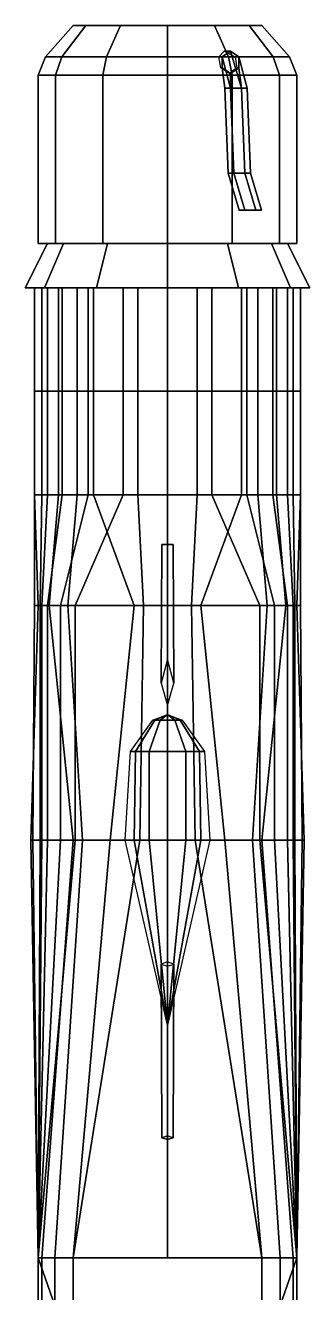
# Model space of a CAD drawing. Extents: x -0.8 to 0.8, y -7.9 to 7.3.
# Drawn here: x -0.77 to 0.77, y 0.48 to 7.34 of the extents above; entities that cross this region are included whole.
import ezdxf

# ---------------------------------------------------------------- set-up
doc = ezdxf.new("R2010")
doc.units = 0
doc.layers.get('0').update_dxf_attribs({"linetype": 'CONTINUOUS'})

msp = doc.modelspace()

# ---------------------------------------------------------------- linework, layer by layer
for points in [[(-0.4416729559300637, 7.339999999999999, 0.2149999999999999), (-0.51, 7.339999999999999, -0.04), (-0.6600000000000001, 7.169999999999999, -0.04), (-0.5715767664977295, 7.169999999999999, 0.29)], [(-0.51, 7.339999999999999, -0.04), (-0.4416729559300639, 7.339999999999999, -0.2949999999999999), (-0.5715767664977298, 7.169999999999999, -0.3699999999999992), (-0.6600000000000001, 7.169999999999999, -0.04)], [(-0.2549999999999999, 7.339999999999999, 0.4016729559300636), (-0.4416729559300637, 7.339999999999999, 0.2149999999999999), (-0.5715767664977295, 7.169999999999999, 0.29), (-0.3299999999999999, 7.169999999999999, 0.5315767664977296)], [(-0.4416729559300639, 7.339999999999999, -0.2949999999999999), (-0.2550000000000002, 7.339999999999999, -0.4816729559300637), (-0.3300000000000003, 7.169999999999999, -0.6115767664977297), (-0.5715767664977298, 7.169999999999999, -0.3699999999999992)], [(0.4416729559300637, 7.339999999999999, 0.2149999999999999), (-0.5100000000000002, 7.339999999999999, -0.04), (-0.4416729559300637, 7.339999999999999, 0.2149999999999999), (0.2550000000000001, 7.339999999999999, 0.4016729559300636)], [(0.51, 7.339999999999999, -0.04), (-0.4416729559300639, 7.339999999999999, -0.2949999999999999), (-0.5100000000000002, 7.339999999999999, -0.04), (0.4416729559300637, 7.339999999999999, 0.2149999999999999)], [(0.2550000000000001, 7.339999999999999, 0.4016729559300636), (-0.4416729559300637, 7.339999999999999, 0.2149999999999999), (-0.2550000000000001, 7.339999999999999, 0.4016729559300636), (0, 7.339999999999999, 0.4699999999999998)], [(0.4416729559300638, 7.339999999999999, -0.2949999999999999), (-0.2550000000000002, 7.339999999999999, -0.4816729559300637), (-0.4416729559300639, 7.339999999999999, -0.2949999999999999), (0.51, 7.339999999999999, -0.04)], [(0, 7.339999999999999, 0.4699999999999998), (-0.2549999999999999, 7.339999999999999, 0.4016729559300636), (-0.3299999999999999, 7.169999999999999, 0.5315767664977296), (0, 7.169999999999999, 0.6200000000000001)], [(-0.2550000000000002, 7.339999999999999, -0.4816729559300637), (-1e-16, 7.339999999999999, -0.5499999999999999), (-1e-16, 7.169999999999999, -0.7000000000000002), (-0.3300000000000003, 7.169999999999999, -0.6115767664977297)], [(0.2550000000000001, 7.339999999999999, -0.4816729559300637), (-1e-16, 7.339999999999999, -0.5499999999999999), (-0.2550000000000003, 7.339999999999999, -0.4816729559300637), (0.4416729559300638, 7.339999999999999, -0.2949999999999999)], [(0.2550000000000001, 7.339999999999999, 0.4016729559300636), (0, 7.339999999999999, 0.4699999999999998), (0, 7.169999999999999, 0.6200000000000001), (0.3300000000000001, 7.169999999999999, 0.5315767664977296)], [(-1e-16, 7.339999999999999, -0.5499999999999999), (0.2550000000000001, 7.339999999999999, -0.4816729559300637), (0.3300000000000001, 7.169999999999999, -0.6115767664977297), (-1e-16, 7.169999999999999, -0.7000000000000002)], [(0.4416729559300637, 7.339999999999999, 0.2149999999999999), (0.2550000000000001, 7.339999999999999, 0.4016729559300636), (0.3300000000000001, 7.169999999999999, 0.5315767664977296), (0.5715767664977296, 7.169999999999999, 0.29)], [(0.2550000000000001, 7.339999999999999, -0.4816729559300637), (0.4416729559300638, 7.339999999999999, -0.2949999999999999), (0.5715767664977297, 7.169999999999999, -0.3700000000000001), (0.3300000000000001, 7.169999999999999, -0.6115767664977297)], [(0.51, 7.339999999999999, -0.04), (0.4416729559300637, 7.339999999999999, 0.2149999999999999), (0.5715767664977296, 7.169999999999999, 0.29), (0.6600000000000001, 7.169999999999999, -0.04)], [(0.4416729559300638, 7.339999999999999, -0.2949999999999999), (0.51, 7.339999999999999, -0.04), (0.6600000000000001, 7.169999999999999, -0.04), (0.5715767664977297, 7.169999999999999, -0.3700000000000001)], [(-0.6062177826491069, 7.07, -0.3900000000000014), (-0.7, 7.07, -0.0400000000000009), (-0.6600000000000001, 7.169999999999999, -0.0400000000000009), (-0.5715767664977295, 7.169999999999999, -0.370000000000001)], [(-0.7, 7.07, -0.0400000000000009), (-0.6062177826491073, 7.07, 0.3099999999999987), (-0.5715767664977298, 7.169999999999999, 0.2899999999999982), (-0.6600000000000001, 7.169999999999999, -0.0400000000000009)], [(-0.3499999999999998, 7.07, -0.6462177826491083), (-0.6062177826491069, 7.07, -0.3900000000000014), (-0.5715767664977295, 7.169999999999999, -0.370000000000001), (-0.3299999999999999, 7.169999999999999, -0.6115767664977306)], [(-0.6062177826491073, 7.07, 0.3099999999999987), (-0.3500000000000003, 7.07, 0.5662177826491064), (-0.3300000000000003, 7.169999999999999, 0.5315767664977287), (-0.5715767664977298, 7.169999999999999, 0.2899999999999982)], [(0, 7.07, -0.7400000000000011), (-0.3499999999999998, 7.07, -0.6462177826491083), (-0.3299999999999999, 7.169999999999999, -0.6115767664977306), (0, 7.169999999999999, -0.7000000000000011)], [(-0.3500000000000003, 7.07, 0.5662177826491064), (-1e-16, 7.07, 0.6599999999999993), (-1e-16, 7.169999999999999, 0.6199999999999993), (-0.3300000000000003, 7.169999999999999, 0.5315767664977287)], [(0.35, 7.07, -0.6462177826491083), (0, 7.07, -0.7400000000000011), (0, 7.169999999999999, -0.7000000000000011), (0.33, 7.169999999999999, -0.6115767664977306)], [(-1e-16, 7.07, 0.6599999999999993), (0.35, 7.07, 0.5662177826491064), (0.33, 7.169999999999999, 0.5315767664977287), (-1e-16, 7.169999999999999, 0.6199999999999993)], [(0.3413397459621557, 7.2, -0.6512177826491063), (0.2963397459621539, 7.169999999999999, -0.6771985447626401), (0.2780384757729335, 7.169999999999999, -0.641576766497729), (0.3063397459621555, 7.2, -0.5905960043841967)], [(0.2963397459621539, 7.169999999999999, -0.6771985447626401), (0.2963397459621539, 7.11, -0.6771985447626401), (0.2880384757729342, 7.11, -0.658897274573417), (0.2780384757729335, 7.169999999999999, -0.641576766497729)], [(0.2963397459621539, 7.169999999999999, -0.6771985447626401), (0.3413397459621557, 7.2, -0.6512177826491063), (0.4013397459621553, 7, -0.7551408311032395), (0.3413397459621539, 7, -0.7551408311032395)], [(0.2963397459621539, 7.11, -0.6771985447626401), (0.2963397459621539, 7.169999999999999, -0.6771985447626401), (0.3413397459621539, 7, -0.7551408311032395), (0.3113397459621545, 7, -0.7031793068761738)], [(0.3863397459621556, 7.169999999999999, -0.6252370205355735), (0.3413397459621557, 7.2, -0.6512177826491063), (0.3063397459621555, 7.2, -0.5905960043841967), (0.366339745962156, 7.169999999999999, -0.5905960043841967)], [(0.6062177826491073, 7.07, -0.3900000000000006), (0.35, 7.07, -0.6462177826491083), (0.33, 7.169999999999999, -0.6115767664977306), (0.5715767664977295, 7.169999999999999, -0.370000000000001)], [(0.35, 7.07, 0.5662177826491064), (0.6062177826491073, 7.07, 0.3099999999999987), (0.5715767664977297, 7.169999999999999, 0.2899999999999991), (0.33, 7.169999999999999, 0.5315767664977287)], [(0.3413397459621557, 7.2, -0.6512177826491063), (0.3863397459621556, 7.169999999999999, -0.6252370205355735), (0.4313397459621547, 7, -0.7031793068761738), (0.4013397459621553, 7, -0.7551408311032395)], [(0.3863397459621556, 7.11, -0.6252370205355735), (0.3863397459621556, 7.169999999999999, -0.6252370205355735), (0.366339745962156, 7.169999999999999, -0.5905960043841967), (0.3763397459621567, 7.11, -0.6079165124598847)], [(0.3863397459621556, 7.169999999999999, -0.6252370205355735), (0.3863397459621556, 7.11, -0.6252370205355735), (0.4013397459621562, 7, -0.6512177826491073), (0.4313397459621547, 7, -0.7031793068761738)], [(0.7000000000000001, 7.07, -0.0400000000000009), (0.6062177826491073, 7.07, -0.3900000000000006), (0.5715767664977295, 7.169999999999999, -0.370000000000001), (0.6600000000000001, 7.169999999999999, -0.0400000000000009)], [(0.6062177826491073, 7.07, 0.3099999999999987), (0.7000000000000001, 7.07, -0.0400000000000009), (0.6600000000000001, 7.169999999999999, -0.0400000000000009), (0.5715767664977297, 7.169999999999999, 0.2899999999999991)], [(-0.6062177826491069, 7.07, 0.3100000000000005), (-0.7, 7.07, -0.04), (-0.7, 6.16, -0.04), (-0.6062177826491069, 6.16, 0.3100000000000005)], [(-0.7, 7.07, -0.04), (-0.6062177826491073, 7.07, -0.3900000000000006), (-0.6062177826491073, 6.16, -0.3899999999999997), (-0.7, 6.16, -0.04)], [(-0.3499999999999998, 7.07, 0.5662177826491073), (-0.6062177826491069, 7.07, 0.3100000000000005), (-0.6062177826491069, 6.16, 0.3100000000000005), (-0.3499999999999998, 6.16, 0.5662177826491073)], [(-0.6062177826491073, 7.07, -0.3900000000000006), (-0.3500000000000003, 7.07, -0.6462177826491075), (-0.3500000000000003, 6.16, -0.6462177826491075), (-0.6062177826491073, 6.16, -0.3899999999999997)], [(0, 7.07, 0.6600000000000003), (-0.3499999999999998, 7.07, 0.5662177826491073), (-0.3499999999999998, 6.16, 0.5662177826491073), (0, 6.16, 0.6600000000000003)], [(-0.3500000000000003, 7.07, -0.6462177826491075), (-1e-16, 7.07, -0.7400000000000003), (-1e-16, 6.16, -0.7400000000000003), (-0.3500000000000003, 6.16, -0.6462177826491075)], [(0.35, 7.07, 0.5662177826491073), (0, 7.07, 0.6600000000000003), (0, 6.16, 0.6600000000000003), (0.35, 6.16, 0.5662177826491073)], [(-1e-16, 7.07, -0.7400000000000003), (0.35, 7.07, -0.6462177826491075), (0.35, 6.16, -0.6462177826491075), (-1e-16, 6.16, -0.7400000000000003)], [(0.2963397459621539, 7.11, -0.6771985447626401), (0.3413397459621557, 7.08, -0.6512177826491063), (0.3363397459621558, 7.08, -0.6425575286112624), (0.2880384757729342, 7.11, -0.658897274573417)], [(0.3413397459621557, 7.08, -0.6512177826491063), (0.2963397459621539, 7.11, -0.6771985447626401), (0.3113397459621545, 7, -0.7031793068761738), (0.3413397459621557, 7, -0.6512177826491063)], [(0.3413397459621557, 7.08, -0.6512177826491063), (0.3863397459621556, 7.11, -0.6252370205355735), (0.3763397459621567, 7.11, -0.6079165124598847), (0.3363397459621558, 7.08, -0.6425575286112624)], [(0.3863397459621556, 7.11, -0.6252370205355735), (0.3413397459621557, 7.08, -0.6512177826491063), (0.3413397459621557, 7, -0.6512177826491063), (0.4013397459621562, 7, -0.6512177826491073)], [(0.6062177826491072, 7.07, 0.3099999999999996), (0.35, 7.07, 0.5662177826491073), (0.35, 6.16, 0.5662177826491073), (0.6062177826491072, 6.16, 0.3099999999999996)], [(0.35, 7.07, -0.6462177826491075), (0.6062177826491073, 7.07, -0.3899999999999997), (0.6062177826491073, 6.16, -0.3899999999999997), (0.35, 6.16, -0.6462177826491075)], [(0.7, 7.07, -0.04), (0.6062177826491072, 7.07, 0.3099999999999996), (0.6062177826491072, 6.16, 0.3099999999999996), (0.7, 6.16, -0.04)], [(0.6062177826491073, 7.07, -0.3899999999999997), (0.7, 7.07, -0.04), (0.7, 6.16, -0.04), (0.6062177826491073, 6.16, -0.3899999999999997)], [(0.3413397459621557, 7, -0.6512177826491063), (0.3113397459621545, 7, -0.7031793068761738), (0.3286602540378434, 6.54, -0.6931793068761741), (0.3586602540378436, 6.54, -0.6412177826491066)], [(0.3113397459621545, 7, -0.7031793068761738), (0.3413397459621539, 7, -0.7551408311032395), (0.3586602540378427, 6.54, -0.7451408311032397), (0.3286602540378434, 6.54, -0.6931793068761741)], [(0.3413397459621539, 7, -0.7551408311032395), (0.4013397459621553, 7, -0.7551408311032395), (0.4186602540378442, 6.54, -0.7451408311032397), (0.3586602540378427, 6.54, -0.7451408311032397)], [(0.4013397459621562, 7, -0.6512177826491073), (0.3413397459621557, 7, -0.6512177826491063), (0.3586602540378436, 6.54, -0.6412177826491066), (0.4186602540378442, 6.54, -0.6412177826491066)], [(0.4013397459621553, 7, -0.7551408311032395), (0.4313397459621547, 7, -0.7031793068761738), (0.4486602540378444, 6.54, -0.6931793068761732), (0.4186602540378442, 6.54, -0.7451408311032397)], [(0.4313397459621547, 7, -0.7031793068761738), (0.4013397459621562, 7, -0.6512177826491073), (0.4186602540378442, 6.54, -0.6412177826491066), (0.4486602540378444, 6.54, -0.6931793068761732)], [(0.3586602540378436, 6.54, -0.6412177826491066), (0.3286602540378434, 6.54, -0.6931793068761741), (0.3886602540378439, 6.339999999999999, -0.7971023553303054), (0.4186602540378442, 6.339999999999999, -0.7451408311032397)], [(0.3286602540378434, 6.54, -0.6931793068761741), (0.3586602540378427, 6.54, -0.7451408311032397), (0.4186602540378433, 6.339999999999999, -0.8490638795573726), (0.3886602540378439, 6.339999999999999, -0.7971023553303054)], [(0.3586602540378427, 6.54, -0.7451408311032397), (0.4186602540378442, 6.54, -0.7451408311032397), (0.4786602540378438, 6.339999999999999, -0.8490638795573726), (0.4186602540378433, 6.339999999999999, -0.8490638795573726)], [(0.4186602540378442, 6.54, -0.6412177826491066), (0.3586602540378436, 6.54, -0.6412177826491066), (0.4186602540378442, 6.339999999999999, -0.7451408311032397), (0.4786602540378447, 6.339999999999999, -0.7451408311032397)], [(0.4186602540378442, 6.54, -0.7451408311032397), (0.4486602540378444, 6.54, -0.6931793068761732), (0.508660254037844, 6.339999999999999, -0.7971023553303054), (0.4786602540378438, 6.339999999999999, -0.8490638795573726)], [(0.4486602540378444, 6.54, -0.6931793068761732), (0.4186602540378442, 6.54, -0.6412177826491066), (0.4786602540378447, 6.339999999999999, -0.7451408311032397), (0.508660254037844, 6.339999999999999, -0.7971023553303054)], [(-0.6668395609140177, 5.919999999999999, -0.5300000000000002), (-0.7700000000000001, 5.919999999999999, -0.0600000000000005), (-0.65, 6.16, -0.0300000000000003), (-0.562916512459885, 6.16, -0.3550000000000004)], [(-0.7700000000000001, 5.919999999999999, -0.0600000000000005), (-0.6668395609140181, 5.919999999999999, 0.3549999999999995), (-0.5629165124598855, 6.16, 0.294999999999999), (-0.65, 6.16, -0.0300000000000003)], [(-0.6062177826491082, 6.16, 0.3100000000000014), (-0.7000000000000011, 6.16, -0.0399999999999992), (-0.65, 6.16, -0.0300000000000003), (-0.5629165124598855, 6.16, 0.294999999999999)], [(-0.7000000000000011, 6.16, -0.0399999999999992), (-0.6062177826491082, 6.16, -0.3899999999999997), (-0.562916512459885, 6.16, -0.3550000000000004), (-0.65, 6.16, -0.0300000000000003)], [(-0.3849999999999998, 5.919999999999999, -0.6900000000000004), (-0.6668395609140177, 5.919999999999999, -0.5300000000000002), (-0.562916512459885, 6.16, -0.3550000000000004), (-0.3249999999999999, 6.16, -0.5929165124598859)], [(-0.6668395609140181, 5.919999999999999, 0.3549999999999995), (-0.3850000000000003, 5.919999999999999, 0.6368395609140176), (-0.3250000000000003, 6.16, 0.5329165124598845), (-0.5629165124598855, 6.16, 0.294999999999999)], [(-0.3500000000000014, 6.16, 0.5662177826491082), (-0.6062177826491082, 6.16, 0.3100000000000014), (-0.5629165124598855, 6.16, 0.294999999999999), (-0.3249999999999995, 6.16, 0.5329165124598854)], [(-0.6062177826491082, 6.16, -0.3899999999999997), (-0.350000000000001, 6.16, -0.6462177826491075), (-0.3249999999999999, 6.16, -0.5929165124598859), (-0.562916512459885, 6.16, -0.3550000000000004)], [(0, 5.919999999999999, -0.7999999999999999), (-0.3849999999999998, 5.919999999999999, -0.6900000000000004), (-0.3249999999999999, 6.16, -0.5929165124598859), (0, 6.16, -0.6800000000000006)], [(-0.3850000000000003, 5.919999999999999, 0.6368395609140176), (-1e-16, 5.919999999999999, 0.7399999999999994), (-1e-16, 6.16, 0.6200000000000001), (-0.3250000000000003, 6.16, 0.5329165124598845)], [(-4e-16, 6.16, 0.6600000000000011), (-0.3500000000000014, 6.16, 0.5662177826491082), (-0.3249999999999995, 6.16, 0.5329165124598854), (-0.0049999999999995, 6.16, 0.6186602540378435)], [(-0.350000000000001, 6.16, -0.6462177826491075), (-5e-16, 6.16, -0.7400000000000011), (0, 6.16, -0.6800000000000006), (-0.3249999999999999, 6.16, -0.5929165124598859)], [(0.3850000000000001, 5.919999999999999, -0.6900000000000004), (0, 5.919999999999999, -0.7999999999999999), (0, 6.16, -0.6800000000000006), (0.3250000000000001, 6.16, -0.592916512459885)], [(-1e-16, 5.919999999999999, 0.7399999999999994), (0.3850000000000001, 5.919999999999999, 0.6368395609140176), (0.3250000000000001, 6.16, 0.5329165124598845), (-1e-16, 6.16, 0.6200000000000001)], [(0.3500000000000001, 6.16, 0.5662177826491082), (1e-16, 6.16, 0.6600000000000011), (-2e-16, 6.16, 0.6200000000000001), (0.3250000000000001, 6.16, 0.5329165124598845)], [(-5e-16, 6.16, -0.7400000000000011), (0.3500000000000001, 6.16, -0.6462177826491083), (0.3250000000000001, 6.16, -0.592916512459885), (0, 6.16, -0.6800000000000006)], [(0.6668395609140177, 5.919999999999999, -0.5300000000000002), (0.3850000000000001, 5.919999999999999, -0.6900000000000004), (0.3250000000000001, 6.16, -0.592916512459885), (0.5629165124598852, 6.16, -0.3550000000000004)], [(0.3850000000000001, 5.919999999999999, 0.6368395609140176), (0.666839560914018, 5.919999999999999, 0.3549999999999995), (0.5629165124598853, 6.16, 0.2949999999999999), (0.3250000000000001, 6.16, 0.5329165124598845)], [(0.3500000000000001, 6.16, -0.6462177826491083), (0.6062177826491073, 6.16, -0.3900000000000014), (0.5629165124598852, 6.16, -0.3550000000000004), (0.3250000000000001, 6.16, -0.592916512459885)], [(0.6062177826491082, 6.16, 0.3100000000000014), (0.3500000000000001, 6.16, 0.5662177826491073), (0.3250000000000001, 6.16, 0.5329165124598845), (0.5629165124598853, 6.16, 0.2949999999999999)], [(0.7700000000000001, 5.919999999999999, -0.0600000000000005), (0.6668395609140177, 5.919999999999999, -0.5300000000000002), (0.5629165124598852, 6.16, -0.3550000000000004), (0.65, 6.16, -0.0300000000000003)], [(0.666839560914018, 5.919999999999999, 0.3549999999999995), (0.7700000000000001, 5.919999999999999, -0.0600000000000005), (0.65, 6.16, -0.0300000000000003), (0.5629165124598853, 6.16, 0.2949999999999999)], [(0.6062177826491073, 6.16, -0.3900000000000014), (0.7000000000000011, 6.16, -0.0400000000000009), (0.65, 6.16, -0.0300000000000003), (0.5629165124598852, 6.16, -0.3550000000000004)], [(0.7000000000000011, 6.16, -0.0400000000000009), (0.6062177826491082, 6.16, 0.3100000000000014), (0.5629165124598853, 6.16, 0.2949999999999999), (0.65, 6.16, -0.0300000000000003)], [(-0.7700000000000001, 5.919999999999999, -0.0600000000000005), (0.6668395609140177, 5.919999999999999, -0.5300000000000002), (0.7700000000000001, 5.919999999999999, -0.0600000000000005), (-0.6668395609140181, 5.919999999999999, 0.3549999999999995)], [(-0.6668395609140177, 5.919999999999999, -0.5300000000000002), (0.3850000000000001, 5.919999999999999, -0.6900000000000004), (0.6668395609140177, 5.919999999999999, -0.5300000000000002), (-0.7700000000000001, 5.919999999999999, -0.0600000000000005)], [(-0.720000000000002, 5.919999999999999, 0.0399999999999992), (-0.720000000000002, 5.919999999999999, -0.29), (-0.720000000000002, 5.360000000000002, -0.3600000000000003), (-0.720000000000002, 5.360000000000002, 0.1399999999999988)], [(-0.720000000000002, 5.919999999999999, -0.29), (-0.6500000000000017, 5.919999999999999, -0.4600000000000009), (-0.6500000000000017, 5.360000000000002, -0.5300000000000012), (-0.720000000000002, 5.360000000000002, -0.3600000000000003)], [(-0.6799999999999993, 5.919999999999999, 0.1999999999999993), (-0.720000000000002, 5.919999999999999, 0.0399999999999992), (-0.720000000000002, 5.360000000000002, 0.1399999999999988), (-0.6799999999999993, 5.360000000000002, 0.2999999999999989)], [(-0.5899999999999995, 5.919999999999999, 0.3599999999999994), (-0.6799999999999993, 5.919999999999999, 0.1999999999999993), (-0.6799999999999993, 5.360000000000002, 0.2999999999999989), (-0.5899999999999995, 5.360000000000002, 0.4599999999999991)], [(-0.6668395609140181, 5.919999999999999, 0.3549999999999995), (0.7700000000000001, 5.919999999999999, -0.0600000000000005), (0.6668395609140181, 5.919999999999999, 0.3549999999999995), (-0.3850000000000003, 5.919999999999999, 0.6368395609140176)], [(-0.3849999999999998, 5.919999999999999, -0.6900000000000004), (1e-16, 5.919999999999999, -0.7999999999999999), (0.3850000000000001, 5.919999999999999, -0.6900000000000004), (-0.6668395609140177, 5.919999999999999, -0.5300000000000002)], [(-0.6500000000000017, 5.919999999999999, -0.4600000000000009), (-0.57, 5.919999999999999, -0.5500000000000007), (-0.57, 5.360000000000002, -0.620000000000001), (-0.6500000000000017, 5.360000000000002, -0.5300000000000012)], [(-0.4900000000000016, 5.919999999999999, 0.4800000000000005), (-0.5899999999999995, 5.919999999999999, 0.3599999999999994), (-0.5899999999999995, 5.360000000000002, 0.4599999999999991), (-0.4900000000000016, 5.360000000000002, 0.5800000000000001)], [(-0.57, 5.919999999999999, -0.5500000000000007), (-0.4299999999999993, 5.919999999999999, -0.6500000000000004), (-0.4299999999999993, 5.360000000000002, -0.7200000000000008), (-0.57, 5.360000000000002, -0.620000000000001)], [(-0.4000000000000017, 5.919999999999999, 0.5600000000000005), (-0.4900000000000016, 5.919999999999999, 0.4800000000000005), (-0.4900000000000016, 5.360000000000002, 0.5800000000000001), (-0.4000000000000017, 5.360000000000002, 0.6600000000000003)], [(-0.4299999999999993, 5.919999999999999, -0.6500000000000004), (-0.2400000000000015, 5.919999999999999, -0.7000000000000002), (-0.2400000000000015, 5.360000000000002, -0.7700000000000005), (-0.4299999999999993, 5.360000000000002, -0.7200000000000008)], [(-0.1599999999999996, 5.919999999999999, 0.6600000000000003), (-0.4000000000000017, 5.919999999999999, 0.5600000000000005), (-0.4000000000000017, 5.360000000000002, 0.6600000000000003), (-0.1599999999999996, 5.360000000000002, 0.7599999999999998)], [(-0.3850000000000003, 5.919999999999999, 0.6368395609140176), (0.666839560914018, 5.919999999999999, 0.3549999999999995), (0.3850000000000001, 5.919999999999999, 0.6368395609140176), (-2e-16, 5.919999999999999, 0.7399999999999994)], [(-0.2400000000000015, 5.919999999999999, -0.7000000000000002), (0.2400000000000025, 5.919999999999999, -0.7000000000000002), (0.2400000000000025, 5.360000000000002, -0.7700000000000005), (-0.2400000000000015, 5.360000000000002, -0.7700000000000005)], [(5e-16, 5.919999999999999, 0.67), (-0.1599999999999996, 5.919999999999999, 0.6600000000000003), (-0.1599999999999996, 5.360000000000002, 0.7599999999999998), (5e-16, 5.360000000000002, 0.7699999999999996)], [(5e-16, 5.360000000000002, 0.7699999999999996), (0.1600000000000006, 5.360000000000002, 0.7599999999999998), (0.1600000000000006, 5.919999999999999, 0.6600000000000003), (5e-16, 5.919999999999999, 0.67)], [(0.1600000000000006, 5.360000000000002, 0.7599999999999998), (0.4000000000000026, 5.360000000000002, 0.6600000000000003), (0.4000000000000026, 5.919999999999999, 0.5600000000000005), (0.1600000000000006, 5.919999999999999, 0.6600000000000003)], [(0.4300000000000002, 5.360000000000002, -0.7200000000000008), (0.2400000000000025, 5.360000000000002, -0.7700000000000005), (0.2400000000000025, 5.919999999999999, -0.7000000000000002), (0.4300000000000002, 5.919999999999999, -0.6500000000000004)], [(0.4000000000000026, 5.360000000000002, 0.6600000000000003), (0.4900000000000025, 5.360000000000002, 0.5800000000000001), (0.4900000000000025, 5.919999999999999, 0.4800000000000005), (0.4000000000000026, 5.919999999999999, 0.5600000000000005)], [(0.5700000000000008, 5.360000000000002, -0.620000000000001), (0.4300000000000002, 5.360000000000002, -0.7200000000000008), (0.4300000000000002, 5.919999999999999, -0.6500000000000004), (0.5700000000000008, 5.919999999999999, -0.5500000000000007)], [(0.4900000000000025, 5.360000000000002, 0.5800000000000001), (0.5900000000000003, 5.360000000000002, 0.4599999999999991), (0.5900000000000003, 5.919999999999999, 0.3599999999999994), (0.4900000000000025, 5.919999999999999, 0.4800000000000005)], [(0.6500000000000026, 5.360000000000002, -0.5300000000000012), (0.5700000000000008, 5.360000000000002, -0.620000000000001), (0.5700000000000008, 5.919999999999999, -0.5500000000000007), (0.6500000000000026, 5.919999999999999, -0.4600000000000009)], [(0.5900000000000003, 5.360000000000002, 0.4599999999999991), (0.6800000000000002, 5.360000000000002, 0.2999999999999989), (0.6800000000000002, 5.919999999999999, 0.1999999999999993), (0.5900000000000003, 5.919999999999999, 0.3599999999999994)], [(0.7200000000000029, 5.360000000000002, -0.3600000000000003), (0.6500000000000026, 5.360000000000002, -0.5300000000000012), (0.6500000000000026, 5.919999999999999, -0.4600000000000009), (0.7200000000000029, 5.919999999999999, -0.29)], [(0.6800000000000002, 5.360000000000002, 0.2999999999999989), (0.7200000000000029, 5.360000000000002, 0.1399999999999988), (0.7200000000000029, 5.919999999999999, 0.04), (0.6800000000000002, 5.919999999999999, 0.1999999999999993)], [(0.7200000000000029, 5.360000000000002, 0.1399999999999988), (0.7200000000000029, 5.360000000000002, -0.3600000000000003), (0.7200000000000029, 5.919999999999999, -0.29), (0.7200000000000029, 5.919999999999999, 0.04)], [(-0.720000000000002, 5.360000000000002, 0.1399999999999988), (-0.720000000000002, 5.360000000000002, -0.3600000000000003), (-0.720000000000002, 4.800000000000002, -0.3600000000000003), (-0.720000000000002, 4.800000000000002, 0.21)], [(-0.720000000000002, 5.360000000000002, -0.3600000000000003), (-0.6500000000000017, 5.360000000000002, -0.5300000000000012), (-0.6500000000000018, 4.800000000000002, -0.5300000000000012), (-0.720000000000002, 4.800000000000002, -0.3600000000000003)], [(-0.6799999999999993, 5.360000000000002, 0.2999999999999989), (-0.720000000000002, 5.360000000000002, 0.1399999999999988), (-0.720000000000002, 4.800000000000002, 0.21), (-0.6799999999999993, 4.800000000000002, 0.3699999999999992)], [(-0.5899999999999995, 5.360000000000002, 0.4599999999999991), (-0.6799999999999993, 5.360000000000002, 0.2999999999999989), (-0.6799999999999993, 4.800000000000002, 0.3699999999999992), (-0.5899999999999995, 4.800000000000002, 0.5299999999999994)], [(-0.6500000000000017, 5.360000000000002, -0.5300000000000012), (-0.57, 5.360000000000002, -0.620000000000001), (-0.57, 4.800000000000002, -0.620000000000001), (-0.6500000000000018, 4.800000000000002, -0.5300000000000012)], [(-0.4900000000000016, 5.360000000000002, 0.5800000000000001), (-0.5899999999999995, 5.360000000000002, 0.4599999999999991), (-0.5899999999999995, 4.800000000000002, 0.5299999999999994), (-0.4900000000000016, 4.800000000000002, 0.6500000000000004)], [(-0.57, 5.360000000000002, -0.620000000000001), (-0.4299999999999993, 5.360000000000002, -0.7200000000000008), (-0.4299999999999994, 4.800000000000002, -0.7200000000000008), (-0.57, 4.800000000000002, -0.620000000000001)], [(-0.4000000000000017, 5.360000000000002, 0.6600000000000003), (-0.4900000000000016, 5.360000000000002, 0.5800000000000001), (-0.4900000000000016, 4.800000000000002, 0.6500000000000004), (-0.4000000000000017, 4.800000000000002, 0.7300000000000005)], [(-0.4299999999999993, 5.360000000000002, -0.7200000000000008), (-0.2400000000000015, 5.360000000000002, -0.7700000000000005), (-0.2400000000000015, 4.800000000000002, -0.7700000000000005), (-0.4299999999999994, 4.800000000000002, -0.7200000000000008)], [(-0.1599999999999996, 5.360000000000002, 0.7599999999999998), (-0.4000000000000017, 5.360000000000002, 0.6600000000000003), (-0.4000000000000017, 4.800000000000002, 0.7300000000000005), (-0.1599999999999996, 4.800000000000002, 0.83)], [(0.2400000000000024, 4.800000000000002, -0.7700000000000005), (-0.2400000000000015, 4.800000000000002, -0.7700000000000005), (-0.2400000000000015, 5.360000000000002, -0.7700000000000005), (0.2400000000000025, 5.360000000000002, -0.7700000000000005)], [(5e-16, 5.360000000000002, 0.7699999999999996), (-0.1599999999999996, 5.360000000000002, 0.7599999999999998), (-0.1599999999999996, 4.800000000000002, 0.83), (5e-16, 4.800000000000002, 0.8399999999999997)], [(5e-16, 4.800000000000002, 0.8399999999999997), (0.1600000000000006, 4.800000000000002, 0.83), (0.1600000000000006, 5.360000000000002, 0.7599999999999998), (5e-16, 5.360000000000002, 0.7699999999999996)], [(0.1600000000000006, 4.800000000000002, 0.83), (0.4000000000000026, 4.800000000000002, 0.7300000000000005), (0.4000000000000026, 5.360000000000002, 0.6600000000000003), (0.1600000000000006, 5.360000000000002, 0.7599999999999998)], [(0.4300000000000002, 4.800000000000002, -0.7200000000000008), (0.2400000000000024, 4.800000000000002, -0.7700000000000005), (0.2400000000000025, 5.360000000000002, -0.7700000000000005), (0.4300000000000002, 5.360000000000002, -0.7200000000000008)], [(0.4000000000000026, 4.800000000000002, 0.7300000000000005), (0.4900000000000025, 4.800000000000002, 0.6500000000000004), (0.4900000000000025, 5.360000000000002, 0.5800000000000001), (0.4000000000000026, 5.360000000000002, 0.6600000000000003)], [(0.5700000000000008, 4.800000000000002, -0.620000000000001), (0.4300000000000002, 4.800000000000002, -0.7200000000000008), (0.4300000000000002, 5.360000000000002, -0.7200000000000008), (0.5700000000000008, 5.360000000000002, -0.620000000000001)], [(0.4900000000000025, 4.800000000000002, 0.6500000000000004), (0.5900000000000003, 4.800000000000002, 0.5299999999999994), (0.5900000000000003, 5.360000000000002, 0.4599999999999991), (0.4900000000000025, 5.360000000000002, 0.5800000000000001)], [(0.6500000000000026, 4.800000000000002, -0.5300000000000012), (0.5700000000000008, 4.800000000000002, -0.620000000000001), (0.5700000000000008, 5.360000000000002, -0.620000000000001), (0.6500000000000026, 5.360000000000002, -0.5300000000000012)], [(0.5900000000000003, 4.800000000000002, 0.5299999999999994), (0.6800000000000002, 4.800000000000002, 0.3699999999999992), (0.6800000000000002, 5.360000000000002, 0.2999999999999989), (0.5900000000000003, 5.360000000000002, 0.4599999999999991)], [(0.7200000000000029, 4.800000000000002, -0.3600000000000003), (0.6500000000000026, 4.800000000000002, -0.5300000000000012), (0.6500000000000026, 5.360000000000002, -0.5300000000000012), (0.7200000000000029, 5.360000000000002, -0.3600000000000003)], [(0.6800000000000002, 4.800000000000002, 0.3699999999999992), (0.7200000000000026, 4.800000000000002, 0.21), (0.7200000000000029, 5.360000000000002, 0.1399999999999988), (0.6800000000000002, 5.360000000000002, 0.2999999999999989)], [(0.7200000000000026, 4.800000000000002, 0.21), (0.7200000000000029, 4.800000000000002, -0.3600000000000003), (0.7200000000000029, 5.360000000000002, -0.3600000000000003), (0.7200000000000029, 5.360000000000002, 0.1399999999999988)], [(-0.720000000000002, 4.800000000000002, 0.2099999999999991), (-0.720000000000002, 4.800000000000002, -0.3600000000000003), (-0.7200000000000057, 4.200000000000002, -0.4699999999999998), (-0.7000000000000025, 4.200000000000002, 0.7700000000000005)], [(-0.720000000000002, 4.800000000000002, -0.3600000000000003), (-0.6500000000000017, 4.800000000000002, -0.5300000000000012), (-0.680000000000003, 4.200000000000002, -0.6399999999999997), (-0.7200000000000057, 4.200000000000002, -0.4699999999999998)], [(-0.6799999999999993, 4.800000000000002, 0.3699999999999992), (-0.720000000000002, 4.800000000000002, 0.2099999999999991), (-0.7000000000000025, 4.200000000000002, 0.7700000000000005), (-0.690000000000001, 4.200000000000002, 0.8500000000000005)], [(-0.5899999999999995, 4.800000000000002, 0.5299999999999994), (-0.6799999999999993, 4.800000000000002, 0.3699999999999992), (-0.690000000000001, 4.200000000000002, 0.8500000000000005), (-0.6400000000000038, 4.200000000000002, 1)], [(-0.6500000000000017, 4.800000000000002, -0.5300000000000012), (-0.57, 4.800000000000002, -0.620000000000001), (-0.6500000000000018, 4.200000000000002, -0.6999999999999993), (-0.680000000000003, 4.200000000000002, -0.6399999999999997)], [(-0.57, 4.800000000000002, -0.620000000000001), (-0.4299999999999993, 4.800000000000002, -0.7200000000000008), (-0.5800000000000015, 4.200000000000002, -0.7599999999999998), (-0.6500000000000018, 4.200000000000002, -0.6999999999999993)], [(-0.4900000000000016, 4.800000000000002, 0.6500000000000004), (-0.5899999999999995, 4.800000000000002, 0.5299999999999994), (-0.6400000000000038, 4.200000000000002, 1), (-0.5400000000000024, 4.200000000000002, 1.129999999999999)], [(-0.4299999999999993, 4.800000000000002, -0.7200000000000008), (-0.2400000000000015, 4.800000000000002, -0.7700000000000005), (-0.5000000000000032, 4.200000000000002, -0.7899999999999991), (-0.5800000000000015, 4.200000000000002, -0.7599999999999998)], [(-0.4000000000000017, 4.800000000000002, 0.7300000000000005), (-0.4900000000000016, 4.800000000000002, 0.6500000000000004), (-0.5400000000000024, 4.200000000000002, 1.129999999999999), (-0.1800000000000029, 4.200000000000002, 1.35)], [(-0.2400000000000015, 4.800000000000002, -0.7700000000000005), (0.2400000000000024, 4.800000000000002, -0.7700000000000005), (0.5000000000000039, 4.200000000000002, -0.7899999999999991), (-0.5000000000000032, 4.200000000000002, -0.7899999999999991)], [(-0.1599999999999996, 4.800000000000002, 0.83), (-0.4000000000000017, 4.800000000000002, 0.7300000000000005), (-0.1800000000000029, 4.200000000000002, 1.35), (-0.1300000000000022, 4.200000000000002, 1.37)], [(5e-16, 4.800000000000002, 0.8399999999999997), (-0.1599999999999996, 4.800000000000002, 0.83), (-0.1300000000000022, 4.200000000000002, 1.37), (3.9e-15, 4.200000000000002, 1.37)], [(3.9e-15, 4.200000000000002, 1.37), (0.130000000000003, 4.200000000000002, 1.37), (0.1600000000000006, 4.800000000000002, 0.83), (5e-16, 4.800000000000002, 0.8399999999999997)], [(0.130000000000003, 4.200000000000002, 1.37), (0.1800000000000037, 4.200000000000002, 1.35), (0.4000000000000026, 4.800000000000002, 0.7300000000000005), (0.1600000000000006, 4.800000000000002, 0.83)], [(0.1800000000000037, 4.200000000000002, 1.35), (0.5400000000000031, 4.200000000000002, 1.129999999999999), (0.4900000000000025, 4.800000000000002, 0.6500000000000004), (0.4000000000000026, 4.800000000000002, 0.7300000000000005)], [(0.5800000000000022, 4.200000000000002, -0.7599999999999998), (0.5000000000000039, 4.200000000000002, -0.7899999999999991), (0.2400000000000025, 4.800000000000002, -0.7700000000000005), (0.4300000000000002, 4.800000000000002, -0.7200000000000008)], [(0.6500000000000025, 4.200000000000002, -0.6999999999999993), (0.5800000000000022, 4.200000000000002, -0.7599999999999998), (0.4300000000000002, 4.800000000000002, -0.7200000000000008), (0.5700000000000008, 4.800000000000002, -0.620000000000001)], [(0.5400000000000031, 4.200000000000002, 1.129999999999999), (0.6400000000000045, 4.200000000000002, 1), (0.5900000000000003, 4.800000000000002, 0.5299999999999994), (0.4900000000000025, 4.800000000000002, 0.6500000000000004)], [(0.6800000000000037, 4.200000000000002, -0.6399999999999997), (0.6500000000000025, 4.200000000000002, -0.6999999999999993), (0.5700000000000008, 4.800000000000002, -0.620000000000001), (0.6500000000000026, 4.800000000000002, -0.5300000000000012)], [(0.6400000000000045, 4.200000000000002, 1), (0.6900000000000017, 4.200000000000002, 0.8500000000000005), (0.6800000000000002, 4.800000000000002, 0.3699999999999992), (0.5900000000000003, 4.800000000000002, 0.5299999999999994)], [(0.7200000000000064, 4.200000000000002, -0.4699999999999998), (0.6800000000000037, 4.200000000000002, -0.6399999999999997), (0.6500000000000026, 4.800000000000002, -0.5300000000000012), (0.7200000000000029, 4.800000000000002, -0.3600000000000003)], [(0.6900000000000017, 4.200000000000002, 0.8500000000000005), (0.7000000000000032, 4.200000000000002, 0.7700000000000005), (0.7200000000000029, 4.800000000000002, 0.2099999999999991), (0.6800000000000002, 4.800000000000002, 0.3699999999999992)], [(0.7000000000000032, 4.200000000000002, 0.7700000000000005), (0.7200000000000064, 4.200000000000002, -0.4699999999999998), (0.7200000000000029, 4.800000000000002, -0.3600000000000003), (0.7200000000000029, 4.800000000000002, 0.2099999999999991)], [(0, 4.53, 1.519999999999999), (-0.03, 4.53, 1.489999999999999), (-0.035, 3.78, 1.489999999999999), (0, 3.66, 1.524999999999999)], [(-0.03, 4.53, 1.489999999999999), (0, 4.53, 1.459999999999999), (0, 3.91, 1.454999999999999), (-0.035, 3.78, 1.489999999999999)], [(0.03, 4.53, 1.489999999999999), (0, 4.53, 1.459999999999999), (-0.03, 4.53, 1.489999999999999), (0, 4.53, 1.519999999999999)], [(0.03, 4.53, 1.489999999999999), (0, 4.53, 1.519999999999999), (0, 3.66, 1.524999999999999), (0.035, 3.78, 1.489999999999999)], [(0, 4.53, 1.459999999999999), (0.03, 4.53, 1.489999999999999), (0.035, 3.78, 1.489999999999999), (0, 3.91, 1.454999999999999)], [(-0.7000000000000025, 4.200000000000002, 0.7700000000000005), (-0.7200000000000057, 4.200000000000002, -0.4699999999999998), (-0.7299999999999967, 2.930000000000003, -0.4800000000000005), (-0.7399999999999983, 2.930000000000003, 1.079999999999999)], [(-0.690000000000001, 4.200000000000002, 0.8500000000000005), (-0.7000000000000025, 4.200000000000002, 0.7700000000000005), (-0.7399999999999983, 2.930000000000003, 1.079999999999999), (-0.689999999999994, 2.930000000000003, 1.249999999999999)], [(-0.7200000000000057, 4.200000000000002, -0.4699999999999998), (-0.680000000000003, 4.200000000000002, -0.6399999999999997), (-0.679999999999996, 2.930000000000003, -0.6500000000000014), (-0.7299999999999967, 2.930000000000003, -0.4800000000000005)], [(-0.6400000000000038, 4.200000000000002, 1), (-0.690000000000001, 4.200000000000002, 0.8500000000000005), (-0.689999999999994, 2.930000000000003, 1.249999999999999), (-0.5099999999999979, 2.930000000000003, 1.419999999999999)], [(-0.680000000000003, 4.200000000000002, -0.6399999999999997), (-0.6500000000000018, 4.200000000000002, -0.6999999999999993), (-0.6499999999999949, 2.930000000000003, -0.7100000000000009), (-0.679999999999996, 2.930000000000003, -0.6500000000000014)], [(-0.6500000000000018, 4.200000000000002, -0.6999999999999993), (-0.5800000000000015, 4.200000000000002, -0.7599999999999998), (-0.5799999999999946, 2.930000000000003, -0.7700000000000014), (-0.6499999999999949, 2.930000000000003, -0.7100000000000009)], [(-0.5400000000000024, 4.200000000000002, 1.129999999999999), (-0.6400000000000038, 4.200000000000002, 1), (-0.5099999999999979, 2.930000000000003, 1.419999999999999), (-0.4599999999999972, 2.930000000000003, 1.519999999999999)], [(-0.5800000000000015, 4.200000000000002, -0.7599999999999998), (-0.5000000000000032, 4.200000000000002, -0.7899999999999991), (-0.4999999999999963, 2.930000000000003, -0.8000000000000007), (-0.5799999999999946, 2.930000000000003, -0.7700000000000014)], [(-0.1800000000000029, 4.200000000000002, 1.35), (-0.5400000000000024, 4.200000000000002, 1.129999999999999), (-0.4599999999999972, 2.930000000000003, 1.519999999999999), (-0.3099999999999985, 2.930000000000003, 1.659999999999999)], [(-0.5000000000000032, 4.200000000000002, -0.7899999999999991), (0.5000000000000039, 4.200000000000002, -0.7899999999999991), (0.5000000000000038, 2.930000000000003, -0.8000000000000007), (-0.4999999999999963, 2.930000000000003, -0.8000000000000007)], [(-0.1300000000000022, 4.200000000000002, 1.37), (-0.1800000000000029, 4.200000000000002, 1.35), (-0.3099999999999985, 2.930000000000003, 1.659999999999999), (-0.1499999999999983, 2.930000000000003, 1.729999999999999)], [(3.9e-15, 4.200000000000002, 1.37), (-0.1300000000000022, 4.200000000000002, 1.37), (-0.1499999999999983, 2.930000000000003, 1.729999999999999), (3.8e-15, 2.930000000000003, 1.739999999999999)], [(3.8e-15, 2.930000000000003, 1.739999999999999), (0.1500000000000059, 2.930000000000003, 1.729999999999999), (0.130000000000003, 4.200000000000002, 1.37), (3.9e-15, 4.200000000000002, 1.37)], [(0.1500000000000059, 2.930000000000003, 1.729999999999999), (0.310000000000006, 2.930000000000003, 1.659999999999999), (0.1800000000000037, 4.200000000000002, 1.35), (0.130000000000003, 4.200000000000002, 1.37)], [(0.310000000000006, 2.930000000000003, 1.659999999999999), (0.4600000000000046, 2.930000000000003, 1.519999999999999), (0.5400000000000031, 4.200000000000002, 1.129999999999999), (0.1800000000000037, 4.200000000000002, 1.35)], [(0.4600000000000046, 2.930000000000003, 1.519999999999999), (0.5100000000000053, 2.930000000000003, 1.419999999999999), (0.6400000000000045, 4.200000000000002, 1), (0.5400000000000031, 4.200000000000002, 1.129999999999999)], [(0.5800000000000021, 2.930000000000003, -0.7700000000000014), (0.5000000000000038, 2.930000000000003, -0.8000000000000007), (0.5000000000000039, 4.200000000000002, -0.7899999999999991), (0.5800000000000022, 4.200000000000002, -0.7599999999999998)], [(0.5100000000000053, 2.930000000000003, 1.419999999999999), (0.6900000000000015, 2.930000000000003, 1.249999999999999), (0.6900000000000017, 4.200000000000002, 0.8500000000000005), (0.6400000000000045, 4.200000000000002, 1)], [(0.6500000000000024, 2.930000000000003, -0.7100000000000009), (0.5800000000000021, 2.930000000000003, -0.7700000000000014), (0.5800000000000022, 4.200000000000002, -0.7599999999999998), (0.6500000000000025, 4.200000000000002, -0.6999999999999993)], [(0.6800000000000035, 2.930000000000003, -0.6500000000000014), (0.6500000000000024, 2.930000000000003, -0.7100000000000009), (0.6500000000000025, 4.200000000000002, -0.6999999999999993), (0.6800000000000037, 4.200000000000002, -0.6399999999999997)], [(0.7300000000000042, 2.930000000000003, -0.4800000000000014), (0.6800000000000035, 2.930000000000003, -0.6500000000000014), (0.6800000000000037, 4.200000000000002, -0.6399999999999997), (0.7200000000000064, 4.200000000000002, -0.4699999999999998)], [(0.6900000000000015, 2.930000000000003, 1.249999999999999), (0.7400000000000058, 2.930000000000003, 1.079999999999999), (0.7000000000000032, 4.200000000000002, 0.7700000000000005), (0.6900000000000017, 4.200000000000002, 0.8500000000000005)], [(0.7400000000000058, 2.930000000000003, 1.079999999999999), (0.7300000000000042, 2.930000000000003, -0.4800000000000014), (0.7200000000000064, 4.200000000000002, -0.4699999999999998), (0.7000000000000032, 4.200000000000002, 0.7700000000000005)], [(-0.1732050807568877, 3.41, -0.8899999999999995), (-0.2, 3.41, -0.7900000000000001), (-0.08, 3.58, -0.7900000000000001), (-0.0692820323027551, 3.58, -0.83)], [(-0.1, 3.41, -0.9632050807568875), (-0.1732050807568877, 3.41, -0.8899999999999995), (-0.0692820323027551, 3.58, -0.83), (-0.04, 3.58, -0.8592820323027552)], [(0, 3.41, -0.99), (-0.1, 3.41, -0.9632050807568875), (-0.04, 3.58, -0.8592820323027552), (0, 3.58, -0.8699999999999999)], [(0, 3.61, -0.794645669291339), (0, 3.61, -0.794645669291339), (-0.0692820323027551, 3.58, -0.8300000000000008), (-0.08, 3.58, -0.790000000000001)], [(0, 3.61, -0.794645669291339), (0, 3.61, -0.794645669291339), (-0.04, 3.58, -0.8592820323027561), (-0.0692820323027551, 3.58, -0.8300000000000008)], [(0, 3.61, -0.794645669291339), (0, 3.61, -0.794645669291339), (0, 3.58, -0.8700000000000008), (-0.04, 3.58, -0.8592820323027561)], [(0, 3.61, -0.794645669291339), (0, 3.61, -0.794645669291339), (0.08, 3.58, -0.790000000000001), (0.0692820323027551, 3.58, -0.8300000000000008)], [(0, 3.61, -0.794645669291339), (0, 3.61, -0.794645669291339), (0.0692820323027551, 3.58, -0.8300000000000008), (0.04, 3.58, -0.8592820323027561)], [(0, 3.61, -0.794645669291339), (0, 3.61, -0.794645669291339), (0.04, 3.58, -0.8592820323027561), (0, 3.58, -0.8700000000000008)], [(0.1, 3.41, -0.9632050807568875), (0, 3.41, -0.99), (0, 3.58, -0.8699999999999999), (0.04, 3.58, -0.8592820323027552)], [(0.1732050807568878, 3.41, -0.8899999999999995), (0.1, 3.41, -0.9632050807568875), (0.04, 3.58, -0.8592820323027552), (0.0692820323027551, 3.58, -0.83)], [(0.2, 3.41, -0.7900000000000001), (0.1732050807568878, 3.41, -0.8899999999999995), (0.0692820323027551, 3.58, -0.83), (0.08, 3.58, -0.7900000000000001)], [(-0.2, 3.41, -0.7900000000000001), (-0.1732050807568877, 3.41, -0.8899999999999995), (-0.179999999999996, 2.930000000000004, -0.9200000000000006), (-0.2299999999999967, 2.930000000000004, -0.8000000000000007)], [(-0.1732050807568877, 3.41, -0.8899999999999995), (-0.1, 3.41, -0.9632050807568875), (-0.0999999999999978, 2.930000000000004, -0.9900000000000009), (-0.179999999999996, 2.930000000000004, -0.9200000000000006)], [(-0.1, 3.41, -0.9632050807568875), (0, 3.41, -0.99), (3.7e-15, 2.930000000000004, -1.01), (-0.0999999999999978, 2.930000000000004, -0.9900000000000009)], [(0.1000000000000051, 2.930000000000004, -0.9900000000000009), (3.7e-15, 2.930000000000004, -1.01), (0, 3.41, -0.99), (0.1, 3.41, -0.9632050807568875)], [(0.1800000000000034, 2.930000000000004, -0.9200000000000006), (0.1000000000000051, 2.930000000000004, -0.9900000000000009), (0.1, 3.41, -0.9632050807568875), (0.1732050807568878, 3.41, -0.8899999999999995)], [(0.2300000000000041, 2.930000000000004, -0.8000000000000007), (0.1800000000000034, 2.930000000000004, -0.9200000000000006), (0.1732050807568878, 3.41, -0.8899999999999995), (0.2, 3.41, -0.7900000000000001)], [(-0.7399999999999983, 2.930000000000003, 1.079999999999999), (-0.7299999999999967, 2.930000000000003, -0.4800000000000005), (-0.7000000000000028, 0.6700000000000035, -0.7600000000000007), (-0.7000000000000028, 0.6700000000000035, 1.129999999999999)], [(-0.689999999999994, 2.930000000000003, 1.249999999999999), (-0.7399999999999983, 2.930000000000003, 1.079999999999999), (-0.7000000000000028, 0.6700000000000035, 1.129999999999999)], [(-0.7299999999999967, 2.930000000000003, -0.4800000000000005), (-0.679999999999996, 2.930000000000003, -0.6500000000000014), (-0.7000000000000028, 0.6700000000000035, -0.7600000000000007)], [(-0.5099999999999979, 2.930000000000003, 1.419999999999999), (-0.689999999999994, 2.930000000000003, 1.249999999999999), (-0.7000000000000028, 0.6700000000000035, 1.129999999999999), (-0.6799999999999997, 0.6700000000000035, 1.239999999999999)], [(-0.679999999999996, 2.930000000000003, -0.6500000000000014), (-0.6499999999999949, 2.930000000000003, -0.7100000000000009), (-0.7000000000000028, 0.6700000000000035, -0.7600000000000007)], [(-0.5799999999999946, 2.930000000000003, -0.7700000000000014), (-0.4999999999999963, 2.930000000000003, -0.8000000000000007), (-0.7000000000000028, 0.6700000000000035, -0.7600000000000007)], [(-0.6499999999999949, 2.930000000000003, -0.7100000000000009), (-0.5799999999999946, 2.930000000000003, -0.7700000000000014), (-0.7000000000000028, 0.6700000000000035, -0.7600000000000007)], [(-0.4999999999999963, 2.930000000000003, -0.8000000000000007), (0.5000000000000038, 2.930000000000003, -0.8000000000000007), (0.700000000000003, 0.6700000000000035, -0.7600000000000007), (-0.7000000000000028, 0.6700000000000035, -0.7600000000000007)], [(-0.4599999999999972, 2.930000000000003, 1.519999999999999), (-0.5099999999999979, 2.930000000000003, 1.419999999999999), (-0.6799999999999997, 0.6700000000000035, 1.239999999999999), (-0.6099999999999994, 0.6700000000000035, 1.309999999999999)], [(-0.3099999999999985, 2.930000000000003, 1.659999999999999), (-0.4599999999999972, 2.930000000000003, 1.519999999999999), (-0.6099999999999994, 0.6700000000000035, 1.309999999999999), (-0.509999999999998, 0.6700000000000035, 1.349999999999999)], [(3.8e-15, 2.930000000000003, 1.739999999999999), (-0.1499999999999983, 2.930000000000003, 1.729999999999999), (-0.509999999999998, 0.6700000000000035, 1.349999999999999), (1e-16, 0.6700000000000035, 1.349999999999999)], [(-0.1499999999999983, 2.930000000000003, 1.729999999999999), (-0.3099999999999985, 2.930000000000003, 1.659999999999999), (-0.509999999999998, 0.6700000000000035, 1.349999999999999)], [(-0.2299999999999966, 2.930000000000003, -0.8000000000000007), (-0.1799999999999959, 2.930000000000003, -0.9200000000000006), (3.7e-15, 1.930000000000003, -0.7800000000000002), (0, 1.930000000000003, -0.7800000000000002)], [(-0.1799999999999959, 2.930000000000003, -0.9200000000000006), (-0.0999999999999977, 2.930000000000003, -0.9900000000000009), (3.7e-15, 1.930000000000003, -0.7800000000000002), (0, 1.930000000000003, -0.7800000000000002)], [(-0.0999999999999977, 2.930000000000003, -0.9900000000000009), (3.8e-15, 2.930000000000003, -1.01), (3.7e-15, 1.930000000000003, -0.7800000000000002), (0, 1.930000000000003, -0.7800000000000002)], [(0, 1.930000000000003, -0.7800000000000002), (3.7e-15, 1.930000000000003, -0.7800000000000002), (3.8e-15, 2.930000000000003, -1.01), (0.1000000000000052, 2.930000000000003, -0.9900000000000009)], [(0, 1.930000000000003, -0.7800000000000002), (3.7e-15, 1.930000000000003, -0.7800000000000002), (0.1000000000000052, 2.930000000000003, -0.9900000000000009), (0.1800000000000035, 2.930000000000003, -0.9200000000000006)], [(0, 1.930000000000003, -0.7800000000000002), (3.7e-15, 1.930000000000003, -0.7800000000000002), (0.1800000000000035, 2.930000000000003, -0.9200000000000006), (0.2300000000000042, 2.930000000000003, -0.8000000000000007)], [(1e-16, 0.6700000000000035, 1.349999999999999), (0.5099999999999981, 0.6700000000000035, 1.349999999999999), (0.1500000000000059, 2.930000000000003, 1.729999999999999), (3.8e-15, 2.930000000000003, 1.739999999999999)], [(0.5099999999999981, 0.6700000000000035, 1.349999999999999), (0.5099999999999981, 0.6700000000000035, 1.349999999999999), (0.310000000000006, 2.930000000000003, 1.659999999999999), (0.1500000000000059, 2.930000000000003, 1.729999999999999)], [(0.5099999999999981, 0.6700000000000035, 1.349999999999999), (0.6099999999999997, 0.6700000000000035, 1.309999999999999), (0.4600000000000046, 2.930000000000003, 1.519999999999999), (0.310000000000006, 2.930000000000003, 1.659999999999999)], [(0.6099999999999997, 0.6700000000000035, 1.309999999999999), (0.6799999999999998, 0.6700000000000035, 1.239999999999999), (0.5100000000000053, 2.930000000000003, 1.419999999999999), (0.4600000000000046, 2.930000000000003, 1.519999999999999)], [(0.700000000000003, 0.6700000000000035, -0.7600000000000007), (0.700000000000003, 0.6700000000000035, -0.7600000000000007), (0.5000000000000038, 2.930000000000003, -0.8000000000000007), (0.5800000000000021, 2.930000000000003, -0.7700000000000014)], [(0.6799999999999998, 0.6700000000000035, 1.239999999999999), (0.700000000000003, 0.6700000000000035, 1.129999999999999), (0.6900000000000015, 2.930000000000003, 1.249999999999999), (0.5100000000000053, 2.930000000000003, 1.419999999999999)], [(0.700000000000003, 0.6700000000000035, -0.7600000000000007), (0.700000000000003, 0.6700000000000035, -0.7600000000000007), (0.5800000000000021, 2.930000000000003, -0.7700000000000014), (0.6500000000000024, 2.930000000000003, -0.7100000000000009)], [(0.700000000000003, 0.6700000000000035, -0.7600000000000007), (0.700000000000003, 0.6700000000000035, -0.7600000000000007), (0.6500000000000024, 2.930000000000003, -0.7100000000000009), (0.6800000000000035, 2.930000000000003, -0.6500000000000014)], [(0.700000000000003, 0.6700000000000035, -0.7600000000000007), (0.700000000000003, 0.6700000000000035, -0.7600000000000007), (0.6800000000000035, 2.930000000000003, -0.6500000000000014), (0.7300000000000042, 2.930000000000003, -0.4800000000000014)], [(0.700000000000003, 0.6700000000000035, 1.129999999999999), (0.700000000000003, 0.6700000000000035, 1.129999999999999), (0.7400000000000058, 2.930000000000003, 1.079999999999999), (0.6900000000000015, 2.930000000000003, 1.249999999999999)], [(0.700000000000003, 0.6700000000000035, 1.129999999999999), (0.700000000000003, 0.6700000000000035, -0.7600000000000007), (0.7300000000000042, 2.930000000000003, -0.4800000000000014), (0.7400000000000058, 2.930000000000003, 1.079999999999999)], [(-0.03, 1.32030737921409, 1.742020143325667), (0, 1.330567983513861, 1.770210921949245), (0, 2.271970705016398, 1.432889241727508), (-0.035, 2.259999999999999, 1.4)], [(0, 1.330567983513861, 1.770210921949245), (0.03, 1.32030737921409, 1.742020143325667), (0.035, 2.259999999999999, 1.4), (0, 2.271970705016398, 1.432889241727508)], [(0, 1.31004677491432, 1.713829364702092), (-0.03, 1.32030737921409, 1.742020143325667), (-0.035, 2.259999999999999, 1.4), (0, 2.2480292949836, 1.367110758272493)], [(0.03, 1.32030737921409, 1.742020143325667), (0, 1.31004677491432, 1.713829364702092), (0, 2.2480292949836, 1.367110758272493), (0.035, 2.259999999999999, 1.4)], [(0.03, 1.32030737921409, 1.742020143325667), (0, 1.330567983513861, 1.770210921949245), (-0.03, 1.32030737921409, 1.742020143325667), (0, 1.31004677491432, 1.713829364702092)], [(-0.7000000000000028, 0.6700000000000035, -0.7600000000000007), (0.700000000000003, 0.6700000000000035, -0.7600000000000007), (0.3600000000000028, -0.3053846153846162, -0.6380769230769232), (-0.3600000000000103, -0.3053846153846162, -0.6380769230769232)], [(-0.7000000000000028, 0.6700000000000035, 1.129999999999999), (-0.7000000000000028, 0.6700000000000035, -0.7600000000000007), (-0.6999999999999993, -1.409999999999996, -0.5000000000000018), (-0.6999999999999993, -1.409999999999993, 1.049999999999998)], [(-0.6799999999999997, 0.6700000000000035, 1.239999999999999), (-0.7000000000000028, 0.6700000000000035, 1.129999999999999), (-0.6999999999999993, -1.409999999999993, 1.049999999999998), (-0.6800000000000033, -1.409999999999993, 1.159999999999998)], [(-0.7000000000000028, 0.6700000000000035, -0.7600000000000007), (-0.3600000000000103, -0.3053846153846162, -0.6380769230769232), (-0.3600000000000101, -1.41, -0.5000000000000009), (-0.6999999999999993, -1.409999999999996, -0.5000000000000018)], [(-0.6099999999999994, 0.6700000000000035, 1.309999999999999), (-0.6799999999999997, 0.6700000000000035, 1.239999999999999), (-0.6800000000000033, -1.409999999999993, 1.159999999999998), (-0.6099999999999959, -1.409999999999993, 1.229999999999998)], [(-0.509999999999998, 0.6700000000000035, 1.349999999999999), (-0.6099999999999994, 0.6700000000000035, 1.309999999999999), (-0.6099999999999959, -1.409999999999993, 1.229999999999998), (-0.5100000000000016, -1.409999999999996, 1.269999999999998)], [(0.5099999999999981, 0.6700000000000035, 1.349999999999999), (-0.509999999999998, 0.6700000000000035, 1.349999999999999), (-0.5100000000000016, -1.409999999999996, 1.269999999999998), (0.5100000000000087, -1.409999999999996, 1.269999999999998)], [(0.3600000000000028, -0.3053846153846162, -0.6380769230769232), (0.700000000000003, 0.6700000000000035, -0.7600000000000007), (0.7000000000000064, -1.409999999999996, -0.5000000000000018), (0.3600000000000028, -1.41, -0.5)], [(0.5100000000000087, -1.409999999999996, 1.269999999999998), (0.610000000000003, -1.409999999999996, 1.229999999999998), (0.6099999999999997, 0.6700000000000035, 1.309999999999999), (0.5099999999999981, 0.6700000000000035, 1.349999999999999)], [(0.610000000000003, -1.409999999999996, 1.229999999999998), (0.6800000000000104, -1.409999999999996, 1.159999999999998), (0.6799999999999998, 0.6700000000000035, 1.239999999999999), (0.6099999999999997, 0.6700000000000035, 1.309999999999999)], [(0.6800000000000104, -1.409999999999996, 1.159999999999998), (0.7000000000000064, -1.409999999999996, 1.049999999999998), (0.700000000000003, 0.6700000000000035, 1.129999999999999), (0.6799999999999998, 0.6700000000000035, 1.239999999999999)], [(0.7000000000000064, -1.409999999999996, 1.049999999999998), (0.7000000000000064, -1.409999999999996, -0.5000000000000018), (0.700000000000003, 0.6700000000000035, -0.7600000000000007), (0.700000000000003, 0.6700000000000035, 1.129999999999999)]]:
    msp.add_3dface(points)

doc.saveas('drawing.dxf')
